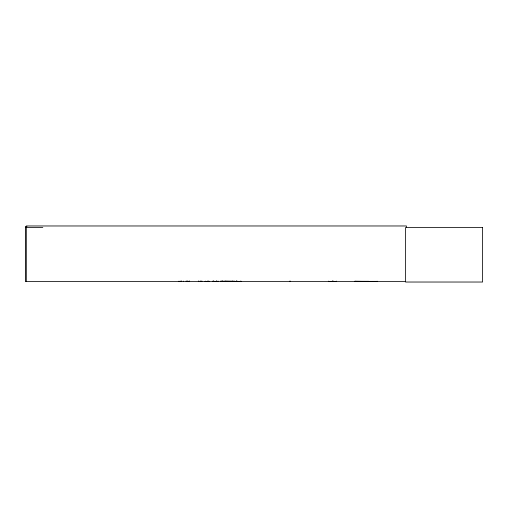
<?xml version="1.0" encoding="UTF-8"?>
<svg xmlns="http://www.w3.org/2000/svg" width="508" height="508" viewBox="0 0 508 508"><rect width="100%" height="100%" fill="white"/><g stroke="black" fill="none" stroke-linecap="round" stroke-linejoin="round"><path stroke-width="0.76" d="M328.39 281.553L336.614 281.515M336.563 281.553L336.563 281.121M355.022 281.21L354.965 281.572L377.146 281.527L354.959 281.21L355.016 281.572L368.7 281.419L355.086 281.572M232.423 281.553L232.442 281.121M240.582 281.553L240.601 281.121M354.965 281.375L377.088 281.356M213.811 281.502L213.754 281.007M289.331 281.572L289.452 281.184M218.053 281.515L212.814 281.515M205.003 281.515L208.871 281.515M289.439 281.216L289.496 281.629M355.073 281.457L368.7 281.305M26.988 226.543L25.4 226.543L25.4 281.572L405.625 281.572M25.4 227.565L42.824 227.565M224.854 281.216L235.014 281.216M333.242 281.178L333.242 281.629L333.254 281.178M224.834 281.349L235.033 281.362M220.878 281.159L240.995 281.553L240.97 281.121M216.681 281.515L216.706 281.007M232.816 281.515L232.81 281.121M328.447 281.515L328.39 281.121M406.419 227.565L406.419 225.971L26.295 225.971L26.295 281.572M332.664 281.007L332.626 281.572M332.384 281.007L332.308 281.629M290.379 281.064L290.379 281.629M236.995 281.007L236.995 281.572M236.703 281.007L236.709 281.572M236.423 281.007L236.423 281.572M225.108 281.121L225.108 281.572M222.269 281.007L222.269 281.572M222.123 281.007L222.123 281.572M220.828 281.121L220.828 281.572M218.154 281.121L218.154 281.572M216.859 281.007L216.859 281.572M216.306 281.121L216.306 281.572M213.868 281.121L213.868 281.572M213.633 281.007L213.633 281.572M212.712 281.121L212.712 281.572M208.972 281.121L208.972 281.572M208.051 281.007L208.051 281.572M207.924 281.007L207.924 281.572M205.378 281.121L205.378 281.572M201.822 280.892L201.822 281.572M200.273 280.892L200.203 281.572M198.711 280.892L198.685 281.572M189.344 280.892L189.313 281.572M187.82 281.572L187.82 280.892L187.75 281.572M186.201 280.892L186.201 281.572M183.305 281.121L183.305 281.572M181.61 281.121L181.61 281.572M181.178 281.121L181.178 281.572M181.146 281.121L181.146 281.572M180.715 281.121L180.715 281.572M178.987 281.121L178.987 281.572M377.095 281.553L377.146 281.21L377.139 281.559M482.6 227.565L405.524 227.565L405.524 282.029L482.6 282.029L482.6 227.565"/></g></svg>
